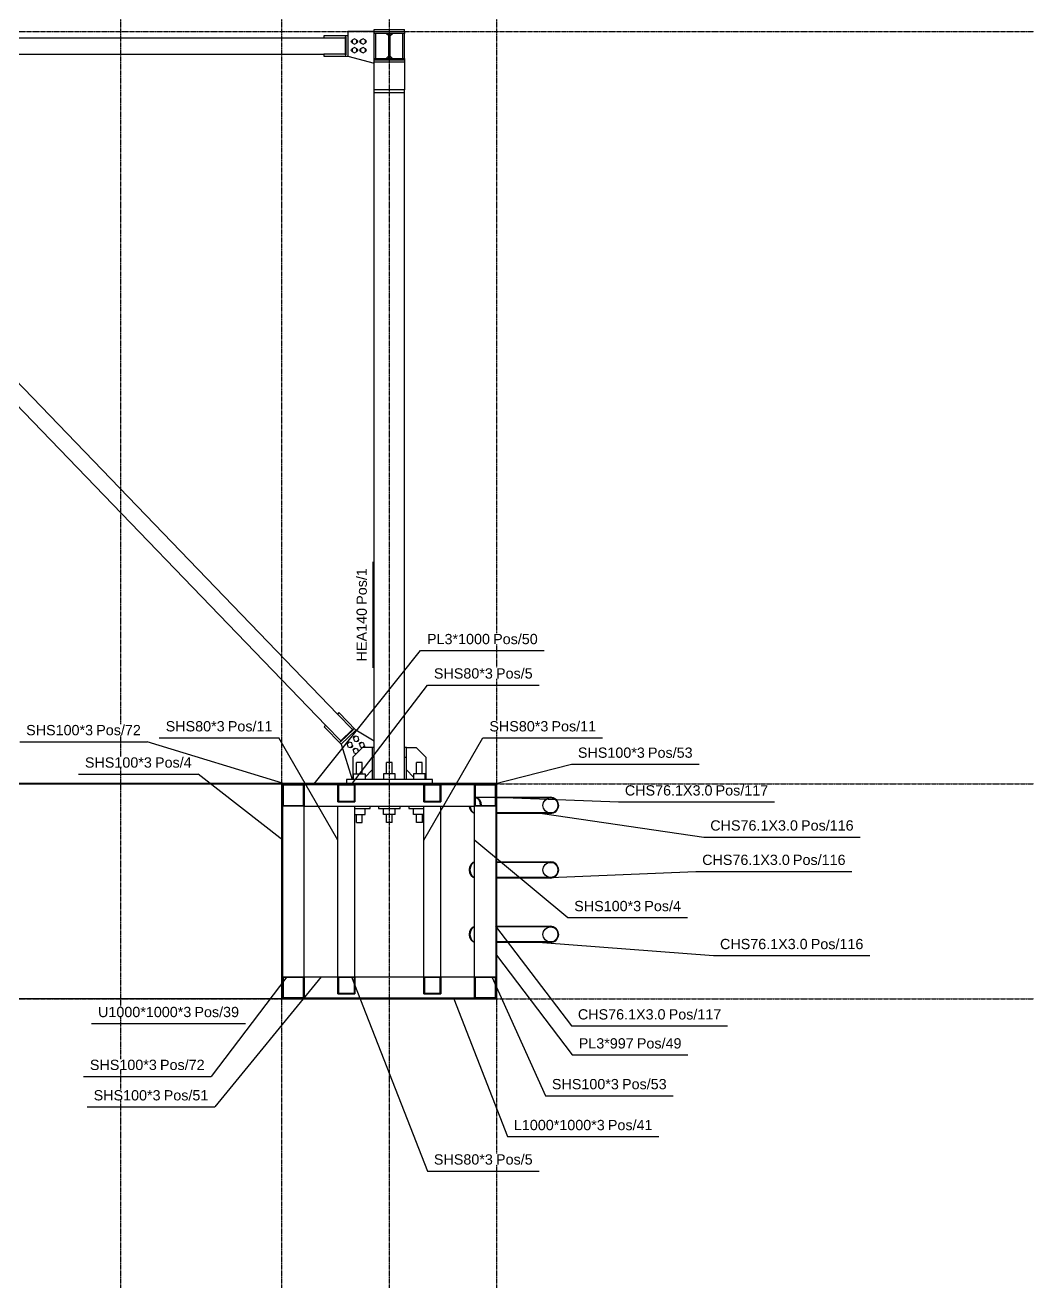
# Model space of a CAD drawing. Header units: millimetres. Extents: x -57554 to 16546, y 2142 to 98430.
# Drawn here: x -14792 to -10096, y 62188 to 68035 of the extents above; entities that cross this region are included whole.
import ezdxf

# ---------------------------------------------------------------- set-up
doc = ezdxf.new("R2010")
doc.units = ezdxf.units.MM
doc.linetypes.add('DXK_LINE_DOT3', pattern=[5.9187, 2.979, -0.9799, 0.9799, -0.9799])
doc.layers.add('S-Z2-A_TEXTUAL_ANNOTATION', color=7, linetype='Continuous')
doc.styles.add('Arial', font='ARIAL.TTF', dxfattribs={"height": 0.2})

msp = doc.modelspace()

# ---------------------------------------------------------------- linework, layer by layer
at = {"color": 1, "linetype": 'DXK_LINE_DOT3'}
for p, q in [((-14346.4, 58005), (-14346.4, 70505)), ((-13596.4, 58005), (-13596.4, 70505)), ((-13096.4, 58005), (-13096.4, 70505)), ((-12596.4, 58005), (-12596.4, 70505)), ((-32096.4, 68005), (-10096.4, 68005)), ((-32096.4, 64505), (-10096.4, 64505)), ((-32096.4, 63505), (-10096.4, 63505))]:
    msp.add_line(p, q, dxfattribs=at)
at = {"color": 2, "linetype": 'Continuous'}
for p, q in [((-13166.4, 68005), (-13289.1, 68005)), ((-13289.1, 68005), (-13289.1, 67891)), ((-13166.4, 68015), (-13026.4, 68015)), ((-13166.4, 68005), (-13166.4, 68015)), ((-13166.4, 67996.5), (-13166.4, 68005)), ((-13166.4, 68005), (-13026.4, 68005)), ((-13099.1, 67996.5), (-13166.4, 67996.5)), ((-13166.4, 67880.5), (-13166.4, 67996.5)), ((-13159.1, 67880.5), (-13159.1, 67996.5)), ((-13099.1, 67984.5), (-13111.1, 67996.5)), ((-13099.1, 67880.5), (-13099.1, 67996.5)), ((-13026.4, 67996.5), (-13093.6, 67996.5)), ((-13093.6, 67996.5), (-13093.6, 67880.5)), ((-13093.6, 67984.5), (-13081.6, 67996.5)), ((-13033.6, 67880.5), (-13033.6, 67996.5)), ((-13026.4, 68005), (-13026.4, 68015)), ((-13026.4, 68005), (-13026.4, 67996.5)), ((-13026.4, 67880.5), (-13026.4, 67996.5)), ((-15948, 67976.5), (-13402.1, 67976.5)), ((-13289.1, 67986), (-13402.1, 67986)), ((-13402.1, 67986), (-13402.1, 67976.5)), ((-13402.1, 67976.5), (-13302.1, 67976.5)), ((-13302.1, 67980.8), (-13302.1, 67896.2)), ((-13302.1, 67980.8), (-13299.1, 67980.8)), ((-13302.1, 67938.5), (-13299.1, 67938.5)), ((-13299.1, 67980.8), (-13299.1, 67896.2)), ((-15948, 67900.5), (-13402.1, 67900.5)), ((-13302.1, 67900.5), (-13402.1, 67900.5)), ((-13402.1, 67900.5), (-13402.1, 67891)), ((-13402.1, 67891), (-13289.1, 67891)), ((-13302.1, 67896.2), (-13299.1, 67896.2)), ((-13289.1, 67891), (-13166.4, 67858.1)), ((-13166.4, 67872), (-13166.4, 67880.5)), ((-13166.4, 67880.5), (-13099.1, 67880.5)), ((-13111.1, 67880.5), (-13099.1, 67892.5)), ((-13081.6, 67880.5), (-13093.6, 67892.5)), ((-13093.6, 67880.5), (-13026.4, 67880.5)), ((-13026.4, 67880.5), (-13026.4, 67872)), ((-13166.4, 67734.1), (-13166.4, 67872)), ((-13026.4, 67872), (-13166.4, 67872)), ((-13166.4, 67864.5), (-13026.4, 67864.5)), ((-13026.4, 67872), (-13026.4, 67734.1)), ((-13026.4, 67734.1), (-13166.4, 67734.1)), ((-13166.4, 67722), (-13166.4, 67734.1)), ((-13166.4, 64675), (-13166.4, 67722)), ((-13166.4, 67722), (-13026.4, 67722)), ((-13026.4, 67722), (-13026.4, 67734.1)), ((-13026.4, 64675), (-13026.4, 67722)), ((-13392.5, 64777.1), (-16052, 67533.6)), ((-13337.7, 64829.9), (-15997.3, 67586.4)), ((-13330.9, 64836.5), (-13337.7, 64829.9)), ((-13337.7, 64829.9), (-13268.3, 64758)), ((-13252.4, 64755.2), (-13330.9, 64836.5)), ((-13392.5, 64777.1), (-13399.3, 64770.5)), ((-13399.3, 64770.5), (-13320.8, 64689.2)), ((-13323, 64705.1), (-13392.5, 64777.1)), ((-13265.2, 64760.9), (-13326.1, 64702.2)), ((-13263.2, 64758.7), (-13324, 64700)), ((-13252.4, 64755.2), (-13320.8, 64689.2)), ((-13293.6, 64729.4), (-13295.6, 64731.5)), ((-13263.2, 64758.7), (-13265.2, 64760.9)), ((-13166.4, 64703.4), (-13252.4, 64755.2)), ((-13324, 64700), (-13326.1, 64702.2)), ((-13320.8, 64689.2), (-13269.1, 64525)), ((-13221.4, 64675), (-13266.4, 64630)), ((-13176.4, 64675), (-13221.4, 64675)), ((-13176.4, 64675), (-13176.4, 64525)), ((-13166.4, 64675), (-13176.4, 64675)), ((-13166.4, 64525), (-13166.4, 64675)), ((-13016.4, 64675), (-13026.4, 64675)), ((-13026.4, 64525), (-13026.4, 64675)), ((-13016.4, 64525), (-13016.4, 64675)), ((-13016.4, 64675), (-12971.4, 64675)), ((-12971.4, 64675), (-12926.4, 64630)), ((-13266.4, 64630), (-13266.4, 64525)), ((-13176.4, 64630), (-13166.4, 64630)), ((-13026.4, 64630), (-13016.4, 64630)), ((-12926.4, 64630), (-12926.4, 64525)), ((-13263.4, 64552), (-13209.4, 64552)), ((-13263.4, 64525), (-13263.4, 64552)), ((-13223.4, 64605), (-13249.4, 64605)), ((-13249.4, 64552), (-13249.4, 64605)), ((-13223.4, 64552), (-13223.4, 64605)), ((-13209.4, 64537), (-13176.4, 64570)), ((-13209.4, 64552), (-13209.4, 64525)), ((-13069.4, 64552), (-13123.4, 64552)), ((-13123.4, 64552), (-13123.4, 64525)), ((-13083.4, 64605), (-13109.4, 64605)), ((-13109.4, 64552), (-13109.4, 64605)), ((-13083.4, 64552), (-13083.4, 64605)), ((-13069.4, 64525), (-13069.4, 64552)), ((-12983.4, 64537), (-13016.4, 64570)), ((-12929.4, 64552), (-12983.4, 64552)), ((-12983.4, 64552), (-12983.4, 64525)), ((-12943.4, 64605), (-12969.4, 64605)), ((-12969.4, 64552), (-12969.4, 64605)), ((-12943.4, 64552), (-12943.4, 64605)), ((-12929.4, 64525), (-12929.4, 64552)), ((-13596.4, 64506.5), (-15096.4, 64506.5)), ((-13596.4, 64505), (-15096.4, 64505)), ((-13596.4, 64503.5), (-15096.4, 64503.5)), ((-13596.4, 64506.5), (-13596.4, 64503.5)), ((-12596.4, 64506.5), (-13596.4, 64506.5)), ((-13596.4, 64506.5), (-13596.4, 64503.5)), ((-13596.4, 63505), (-13596.4, 64505)), ((-13596.4, 63505), (-13596.4, 64505)), ((-13596.4, 64505), (-13593.4, 64505)), ((-12596.4, 64503.5), (-13596.4, 64503.5)), ((-13593.4, 64505), (-13593.4, 63508)), ((-13593.4, 64402), (-13593.4, 64502)), ((-13593.4, 64502), (-13493.4, 64502)), ((-13496.4, 64499), (-13590.4, 64499)), ((-13590.4, 64499), (-13590.4, 64405)), ((-13496.4, 64405), (-13496.4, 64499)), ((-13493.4, 64502), (-13493.4, 64402)), ((-13493.4, 64502), (-13336.4, 64502)), ((-13336.4, 64422), (-13336.4, 64502)), ((-13336.4, 64502), (-13256.4, 64502)), ((-13259.4, 64499), (-13333.4, 64499)), ((-13333.4, 64499), (-13333.4, 64425)), ((-12896.4, 64525), (-13296.4, 64525)), ((-13296.4, 64525), (-13296.4, 64506.5)), ((-13259.4, 64425), (-13259.4, 64499)), ((-13256.4, 64502), (-13256.4, 64422)), ((-13256.4, 64502), (-12936.4, 64502)), ((-13249.4, 64502), (-13249.4, 64503.5)), ((-13223.4, 64502), (-13223.4, 64503.5)), ((-13109.4, 64502), (-13109.4, 64503.5)), ((-13083.4, 64502), (-13083.4, 64503.5)), ((-12969.4, 64502), (-12969.4, 64503.5)), ((-12943.4, 64502), (-12943.4, 64503.5)), ((-12936.4, 64422), (-12936.4, 64502)), ((-12936.4, 64502), (-12856.4, 64502)), ((-12859.4, 64499), (-12933.4, 64499)), ((-12933.4, 64499), (-12933.4, 64425)), ((-12896.4, 64506.5), (-12896.4, 64525)), ((-12859.4, 64425), (-12859.4, 64499)), ((-12856.4, 64502), (-12856.4, 64422)), ((-12856.4, 64502), (-12699.4, 64502)), ((-12699.4, 64402), (-12699.4, 64502)), ((-12699.4, 64502), (-12599.4, 64502)), ((-12602.4, 64499), (-12696.4, 64499)), ((-12696.4, 64499), (-12696.4, 64405)), ((-12602.4, 64405), (-12602.4, 64499)), ((-12596.4, 64505), (-12599.4, 64505)), ((-12599.4, 64505), (-12599.4, 63508)), ((-12599.4, 63508), (-12599.4, 64505)), ((-12599.4, 64505), (-12596.4, 64505)), ((-12599.4, 64502), (-12599.4, 64402)), ((-12596.4, 64506.5), (-12596.4, 64503.5)), ((-12596.4, 63508), (-12596.4, 64505)), ((-12596.4, 63505), (-12596.4, 64505)), ((-12696.4, 64443.1), (-12686, 64440.2)), ((-12696.4, 64443.1), (-12602.4, 64443.1)), ((-12686.8, 64437.4), (-12696.4, 64440.1)), ((-12678.8, 64429.8), (-12686.8, 64437.4)), ((-12686, 64440.2), (-12677.3, 64431.9)), ((-12677.3, 64431.9), (-12671.4, 64419.6)), ((-12596.4, 64440.1), (-12596.4, 64443.1)), ((-12596.4, 64443.1), (-12346.4, 64443.1)), ((-12346.4, 64440.1), (-12596.4, 64440.1)), ((-12371.2, 64429.8), (-12359.8, 64437.4)), ((-12359.8, 64437.4), (-12346.4, 64440.1)), ((-12331.8, 64440.2), (-12346.4, 64443.1)), ((-12346.4, 64440.1), (-12333, 64437.4)), ((-13493.4, 64402), (-13593.4, 64402)), ((-13590.4, 64405), (-13496.4, 64405)), ((-13493.4, 63608), (-13493.4, 64402)), ((-13493.4, 64402), (-12699.4, 64402)), ((-13336.4, 64422), (-13256.4, 64422)), ((-13336.4, 63608), (-13336.4, 64402)), ((-13333.4, 64425), (-13259.4, 64425)), ((-13256.4, 63608), (-13256.4, 64402)), ((-13186.4, 64400), (-13256.4, 64400)), ((-13256.4, 64390), (-13186.4, 64390)), ((-13249.9, 64400), (-13249.9, 64402)), ((-13222.9, 64400), (-13222.9, 64402)), ((-13209.4, 64363), (-13209.4, 64390)), ((-13186.4, 64390), (-13186.4, 64400)), ((-13046.4, 64400), (-13146.4, 64400)), ((-13146.4, 64400), (-13146.4, 64390)), ((-13146.4, 64390), (-13046.4, 64390)), ((-13123.4, 64363), (-13123.4, 64390)), ((-13109.9, 64400), (-13109.9, 64402)), ((-13082.9, 64400), (-13082.9, 64402)), ((-13069.4, 64363), (-13069.4, 64390)), ((-13046.4, 64390), (-13046.4, 64400)), ((-12936.4, 64400), (-13006.4, 64400)), ((-13006.4, 64400), (-13006.4, 64390)), ((-13006.4, 64390), (-12936.4, 64390)), ((-12983.4, 64363), (-12983.4, 64390)), ((-12969.9, 64400), (-12969.9, 64402)), ((-12942.9, 64400), (-12942.9, 64402)), ((-12936.4, 64422), (-12856.4, 64422)), ((-12936.4, 63608), (-12936.4, 64402)), ((-12933.4, 64425), (-12859.4, 64425)), ((-12856.4, 63608), (-12856.4, 64402)), ((-12721.3, 64390.4), (-12723, 64402)), ((-12715.5, 64378.1), (-12721.3, 64390.4)), ((-12720.8, 64402), (-12719.4, 64391.6)), ((-12719.4, 64391.6), (-12714, 64380.2)), ((-12706.7, 64369.8), (-12715.5, 64378.1)), ((-12714, 64380.2), (-12705.9, 64372.6)), ((-12705.9, 64372.6), (-12699.4, 64370.8)), ((-12699.4, 63608), (-12699.4, 64402)), ((-12599.4, 64402), (-12699.4, 64402)), ((-12696.4, 64405), (-12602.4, 64405)), ((-12673.4, 64418.4), (-12678.8, 64429.8)), ((-12671.5, 64405), (-12673.4, 64418.4)), ((-12671.4, 64419.6), (-12669.3, 64405)), ((-12381.4, 64405), (-12378.8, 64418.4)), ((-12378.8, 64391.6), (-12381.4, 64405)), ((-12378.8, 64418.4), (-12371.2, 64429.8)), ((-12371.2, 64380.2), (-12378.8, 64391.6)), ((-12359.8, 64372.6), (-12371.2, 64380.2)), ((-12346.4, 64369.9), (-12359.8, 64372.6)), ((-12333, 64372.6), (-12346.4, 64369.9)), ((-13256.4, 64363), (-13255.5, 64363)), ((-13255.5, 64363), (-13209.4, 64363)), ((-13249.9, 64325), (-13249.9, 64363)), ((-13249.9, 64325), (-13222.9, 64325)), ((-13222.9, 64325), (-13222.9, 64363)), ((-13069.4, 64363), (-13123.4, 64363)), ((-13109.9, 64325), (-13109.9, 64363)), ((-13082.9, 64325), (-13109.9, 64325)), ((-13082.9, 64325), (-13082.9, 64363)), ((-12936.4, 64363), (-12983.4, 64363)), ((-12969.9, 64325), (-12969.9, 64363)), ((-12942.9, 64325), (-12969.9, 64325)), ((-12942.9, 64325), (-12942.9, 64363)), ((-12699.4, 64367.8), (-12706.7, 64369.8)), ((-12346.4, 64369.9), (-12596.4, 64369.9)), ((-12596.4, 64366.9), (-12596.4, 64369.9)), ((-12346.4, 64366.9), (-12596.4, 64366.9)), ((-12346.4, 64366.9), (-12331.8, 64369.8)), ((-12715.5, 64131.9), (-12706.7, 64140.2)), ((-12706.7, 64140.2), (-12699.4, 64142.2)), ((-12699.4, 64139.2), (-12705.9, 64137.4)), ((-12596.4, 64140.1), (-12596.4, 64143.1)), ((-12596.4, 64143.1), (-12346.4, 64143.1)), ((-12346.4, 64140.1), (-12596.4, 64140.1)), ((-12359.8, 64137.4), (-12346.4, 64140.1)), ((-12331.8, 64140.2), (-12346.4, 64143.1)), ((-12346.4, 64140.1), (-12333, 64137.4)), ((-12723.4, 64105), (-12721.3, 64119.6)), ((-12721.3, 64090.4), (-12723.4, 64105)), ((-12721.3, 64119.6), (-12715.5, 64131.9)), ((-12719.4, 64118.4), (-12721.3, 64105)), ((-12721.3, 64105), (-12719.4, 64091.6)), ((-12715.5, 64078.1), (-12721.3, 64090.4)), ((-12714, 64129.8), (-12719.4, 64118.4)), ((-12719.4, 64091.6), (-12714, 64080.2)), ((-12705.9, 64137.4), (-12714, 64129.8)), ((-12714, 64080.2), (-12705.9, 64072.6)), ((-12381.4, 64105), (-12378.8, 64118.4)), ((-12378.8, 64091.6), (-12381.4, 64105)), ((-12378.8, 64118.4), (-12371.2, 64129.8)), ((-12371.2, 64080.2), (-12378.8, 64091.6)), ((-12371.2, 64129.8), (-12359.8, 64137.4)), ((-12359.8, 64072.6), (-12371.2, 64080.2)), ((-12706.7, 64069.8), (-12715.5, 64078.1)), ((-12699.4, 64067.8), (-12706.7, 64069.8)), ((-12705.9, 64072.6), (-12699.4, 64070.8)), ((-12346.4, 64069.9), (-12596.4, 64069.9)), ((-12596.4, 64066.9), (-12596.4, 64069.9)), ((-12346.4, 64066.9), (-12596.4, 64066.9)), ((-12346.4, 64069.9), (-12359.8, 64072.6)), ((-12333, 64072.6), (-12346.4, 64069.9)), ((-12346.4, 64066.9), (-12331.8, 64069.8)), ((-12723.4, 63805), (-12721.3, 63819.6)), ((-12721.3, 63790.4), (-12723.4, 63805)), ((-12721.3, 63819.6), (-12715.5, 63831.9)), ((-12719.4, 63818.4), (-12721.3, 63805)), ((-12721.3, 63805), (-12719.4, 63791.6)), ((-12715.5, 63778.1), (-12721.3, 63790.4)), ((-12714, 63829.8), (-12719.4, 63818.4)), ((-12719.4, 63791.6), (-12714, 63780.2)), ((-12715.5, 63831.9), (-12706.7, 63840.2)), ((-12705.9, 63837.4), (-12714, 63829.8)), ((-12706.7, 63840.2), (-12699.4, 63842.2)), ((-12699.4, 63839.2), (-12705.9, 63837.4)), ((-12596.4, 63840.1), (-12596.4, 63843.1)), ((-12596.4, 63843.1), (-12346.4, 63843.1)), ((-12346.4, 63840.1), (-12596.4, 63840.1)), ((-12381.4, 63805), (-12378.8, 63818.4)), ((-12378.8, 63791.6), (-12381.4, 63805)), ((-12378.8, 63818.4), (-12371.2, 63829.8)), ((-12371.2, 63780.2), (-12378.8, 63791.6)), ((-12371.2, 63829.8), (-12359.8, 63837.4)), ((-12359.8, 63837.4), (-12346.4, 63840.1)), ((-12331.8, 63840.2), (-12346.4, 63843.1)), ((-12346.4, 63840.1), (-12333, 63837.4)), ((-12706.7, 63769.8), (-12715.5, 63778.1)), ((-12714, 63780.2), (-12705.9, 63772.6)), ((-12699.4, 63767.8), (-12706.7, 63769.8)), ((-12705.9, 63772.6), (-12699.4, 63770.8)), ((-12346.4, 63769.9), (-12596.4, 63769.9)), ((-12596.4, 63766.9), (-12596.4, 63769.9)), ((-12346.4, 63766.9), (-12596.4, 63766.9)), ((-12359.8, 63772.6), (-12371.2, 63780.2)), ((-12346.4, 63769.9), (-12359.8, 63772.6)), ((-12333, 63772.6), (-12346.4, 63769.9)), ((-12346.4, 63766.9), (-12331.8, 63769.8)), ((-13593.4, 63508), (-13593.4, 63608)), ((-13593.4, 63608), (-13493.4, 63608)), ((-13496.4, 63605), (-13590.4, 63605)), ((-13590.4, 63605), (-13590.4, 63511)), ((-13496.4, 63511), (-13496.4, 63605)), ((-13493.4, 63608), (-13493.4, 63508)), ((-13493.4, 63608), (-13336.4, 63608)), ((-13336.4, 63528), (-13336.4, 63608)), ((-13336.4, 63608), (-13256.4, 63608)), ((-13259.4, 63605), (-13333.4, 63605)), ((-13333.4, 63605), (-13333.4, 63531)), ((-13259.4, 63531), (-13259.4, 63605)), ((-13256.4, 63608), (-13256.4, 63528)), ((-13256.4, 63608), (-12936.4, 63608)), ((-12936.4, 63528), (-12936.4, 63608)), ((-12936.4, 63608), (-12856.4, 63608)), ((-12859.4, 63605), (-12933.4, 63605)), ((-12933.4, 63605), (-12933.4, 63531)), ((-12859.4, 63531), (-12859.4, 63605)), ((-12856.4, 63608), (-12856.4, 63528)), ((-12856.4, 63608), (-12699.4, 63608)), ((-12699.4, 63508), (-12699.4, 63608)), ((-12699.4, 63608), (-12599.4, 63608)), ((-12602.4, 63605), (-12696.4, 63605)), ((-12696.4, 63605), (-12696.4, 63511)), ((-12602.4, 63511), (-12602.4, 63605)), ((-12599.4, 63608), (-12599.4, 63508)), ((-13596.4, 63505), (-15096.4, 63505)), ((-12596.4, 63508), (-13596.4, 63508)), ((-13596.4, 63505), (-13596.4, 63508)), ((-12596.4, 63505), (-13596.4, 63505)), ((-13596.4, 63505), (-12596.4, 63505)), ((-13493.4, 63508), (-13593.4, 63508)), ((-13593.4, 63508), (-12599.4, 63508)), ((-13590.4, 63511), (-13496.4, 63511)), ((-13336.4, 63528), (-13256.4, 63528)), ((-13333.4, 63531), (-13259.4, 63531)), ((-12936.4, 63528), (-12856.4, 63528)), ((-12933.4, 63531), (-12859.4, 63531)), ((-12599.4, 63508), (-12699.4, 63508)), ((-12696.4, 63511), (-12602.4, 63511)), ((-12599.4, 63508), (-12596.4, 63508)), ((-12596.4, 63505), (-12596.4, 63508))]:
    msp.add_line(p, q, dxfattribs=at)
at = {"color": 6, "linetype": 'Continuous'}
for p, q in [((-13273.6, 67958.5), (-13273.1, 67961.2)), ((-13273.1, 67955.8), (-13273.6, 67958.5)), ((-13273.1, 67961.2), (-13271.6, 67963.4)), ((-13271.6, 67953.6), (-13273.1, 67955.8)), ((-13271.6, 67963.4), (-13270.1, 67964.4)), ((-13270.1, 67952.6), (-13271.6, 67953.6)), ((-13259.1, 67971.2), (-13270.1, 67964.9)), ((-13270.1, 67964.9), (-13270.1, 67952.1)), ((-13270.1, 67952.1), (-13259.1, 67945.8)), ((-13248.1, 67964.9), (-13259.1, 67971.2)), ((-13259.1, 67945.8), (-13248.1, 67952.1)), ((-13248.1, 67952.1), (-13248.1, 67964.9)), ((-13248.1, 67964.4), (-13246.7, 67963.4)), ((-13246.7, 67953.6), (-13248.1, 67952.6)), ((-13246.7, 67963.4), (-13245.2, 67961.2)), ((-13245.2, 67955.8), (-13246.7, 67953.6)), ((-13245.2, 67961.2), (-13244.6, 67958.5)), ((-13244.6, 67958.5), (-13245.2, 67955.8)), ((-13233.6, 67958.5), (-13233.1, 67961.2)), ((-13233.1, 67955.8), (-13233.6, 67958.5)), ((-13233.1, 67961.2), (-13231.6, 67963.4)), ((-13231.6, 67953.6), (-13233.1, 67955.8)), ((-13231.6, 67963.4), (-13230.1, 67964.4)), ((-13230.1, 67952.6), (-13231.6, 67953.6)), ((-13219.1, 67971.2), (-13230.1, 67964.9)), ((-13230.1, 67964.9), (-13230.1, 67952.1)), ((-13230.1, 67952.1), (-13219.1, 67945.8)), ((-13208.1, 67964.9), (-13219.1, 67971.2)), ((-13219.1, 67945.8), (-13208.1, 67952.1)), ((-13208.1, 67952.1), (-13208.1, 67964.9)), ((-13208.1, 67964.4), (-13206.7, 67963.4)), ((-13206.7, 67953.6), (-13208.1, 67952.6)), ((-13206.7, 67963.4), (-13205.2, 67961.2)), ((-13205.2, 67955.8), (-13206.7, 67953.6)), ((-13205.2, 67961.2), (-13204.6, 67958.5)), ((-13204.6, 67958.5), (-13205.2, 67955.8)), ((-13273.6, 67918.5), (-13273.1, 67921.2)), ((-13273.1, 67915.8), (-13273.6, 67918.5)), ((-13273.1, 67921.2), (-13271.6, 67923.4)), ((-13271.6, 67913.6), (-13273.1, 67915.8)), ((-13271.6, 67923.4), (-13270.1, 67924.4)), ((-13270.1, 67912.6), (-13271.6, 67913.6)), ((-13259.1, 67931.2), (-13270.1, 67924.9)), ((-13270.1, 67924.9), (-13270.1, 67912.1)), ((-13270.1, 67912.1), (-13259.1, 67905.8)), ((-13248.1, 67924.9), (-13259.1, 67931.2)), ((-13259.1, 67905.8), (-13248.1, 67912.1)), ((-13248.1, 67912.1), (-13248.1, 67924.9)), ((-13248.1, 67924.4), (-13246.7, 67923.4)), ((-13246.7, 67913.6), (-13248.1, 67912.6)), ((-13246.7, 67923.4), (-13245.2, 67921.2)), ((-13245.2, 67915.8), (-13246.7, 67913.6)), ((-13245.2, 67921.2), (-13244.6, 67918.5)), ((-13244.6, 67918.5), (-13245.2, 67915.8)), ((-13233.6, 67918.5), (-13233.1, 67921.2)), ((-13233.1, 67915.8), (-13233.6, 67918.5)), ((-13233.1, 67921.2), (-13231.6, 67923.4)), ((-13231.6, 67913.6), (-13233.1, 67915.8)), ((-13231.6, 67923.4), (-13230.1, 67924.4)), ((-13230.1, 67912.6), (-13231.6, 67913.6)), ((-13219.1, 67931.2), (-13230.1, 67924.9)), ((-13230.1, 67924.9), (-13230.1, 67912.1)), ((-13230.1, 67912.1), (-13219.1, 67905.8)), ((-13208.1, 67924.9), (-13219.1, 67931.2)), ((-13219.1, 67905.8), (-13208.1, 67912.1)), ((-13208.1, 67912.1), (-13208.1, 67924.9)), ((-13208.1, 67924.4), (-13206.7, 67923.4)), ((-13206.7, 67913.6), (-13208.1, 67912.6)), ((-13206.7, 67923.4), (-13205.2, 67921.2)), ((-13205.2, 67915.8), (-13206.7, 67913.6)), ((-13205.2, 67921.2), (-13204.6, 67918.5)), ((-13204.6, 67918.5), (-13205.2, 67915.8)), ((-13254.5, 64726.8), (-13263.6, 64718)), ((-13263.6, 64720), (-13263, 64722.7)), ((-13263, 64722.7), (-13261.5, 64724.9)), ((-13261.5, 64724.9), (-13259.2, 64726.4)), ((-13259.2, 64726.4), (-13256.5, 64726.9)), ((-13256.5, 64726.9), (-13254.8, 64726.5)), ((-13242.3, 64723.3), (-13254.5, 64726.8)), ((-13239.2, 64711), (-13242.3, 64723.3)), ((-13283.3, 64699), (-13292.4, 64690.2)), ((-13292.4, 64692.2), (-13291.8, 64694.9)), ((-13292.1, 64690.5), (-13292.4, 64692.2)), ((-13292.4, 64690.2), (-13289.3, 64677.9)), ((-13291.8, 64694.9), (-13290.3, 64697.1)), ((-13290.3, 64697.1), (-13288, 64698.6)), ((-13289.3, 64677.9), (-13277.1, 64674.4)), ((-13288, 64698.6), (-13285.3, 64699.1)), ((-13285.3, 64699.1), (-13283.6, 64698.7)), ((-13271, 64695.5), (-13283.3, 64699)), ((-13277.1, 64674.4), (-13268, 64683.2)), ((-13275.1, 64674.3), (-13276.8, 64674.7)), ((-13272.4, 64674.8), (-13275.1, 64674.3)), ((-13270.1, 64676.3), (-13272.4, 64674.8)), ((-13268, 64683.2), (-13271, 64695.5)), ((-13268.6, 64678.5), (-13270.1, 64676.3)), ((-13268, 64681.2), (-13268.6, 64678.5)), ((-13268.3, 64682.9), (-13268, 64681.2)), ((-13255.5, 64670.3), (-13264.6, 64661.4)), ((-13264.6, 64663.4), (-13264, 64666.1)), ((-13264, 64666.1), (-13262.5, 64668.4)), ((-13263.3, 64718.3), (-13263.6, 64720)), ((-13263.6, 64718), (-13260.5, 64705.7)), ((-13262.5, 64668.4), (-13260.2, 64669.8)), ((-13260.5, 64705.7), (-13248.3, 64702.2)), ((-13260.2, 64669.8), (-13257.5, 64670.3)), ((-13257.5, 64670.3), (-13255.8, 64670)), ((-13243.3, 64666.7), (-13255.5, 64670.3)), ((-13248.3, 64702.2), (-13239.2, 64711)), ((-13246.3, 64702.1), (-13248, 64702.5)), ((-13243.6, 64702.6), (-13246.3, 64702.1)), ((-13241.3, 64704), (-13243.6, 64702.6)), ((-13240.6, 64655.8), (-13243.3, 64666.7)), ((-13239.8, 64706.3), (-13241.3, 64704)), ((-13239.2, 64709), (-13239.8, 64706.3)), ((-13239.5, 64710.7), (-13239.2, 64709)), ((-13226.7, 64698), (-13235.8, 64689.2)), ((-13235.8, 64691.2), (-13235.3, 64693.9)), ((-13235.5, 64689.5), (-13235.8, 64691.2)), ((-13235.8, 64689.2), (-13232.8, 64676.9)), ((-13235.3, 64693.9), (-13233.7, 64696.1)), ((-13233.7, 64696.1), (-13231.4, 64697.6)), ((-13232.8, 64676.9), (-13222.5, 64673.9)), ((-13231.4, 64697.6), (-13228.7, 64698.1)), ((-13228.7, 64698.1), (-13227, 64697.7)), ((-13214.5, 64694.5), (-13226.7, 64698)), ((-13218.9, 64675), (-13211.4, 64682.2)), ((-13211.4, 64682.2), (-13214.5, 64694.5)), ((-13214, 64675), (-13213.6, 64675.3)), ((-13212, 64677.5), (-13213.6, 64675.3)), ((-13211.4, 64680.2), (-13212, 64677.5)), ((-13211.7, 64681.9), (-13211.4, 64680.2)), ((-13264.3, 64661.7), (-13264.6, 64663.4)), ((-13264.6, 64661.4), (-13261.6, 64649.1)), ((-13261.6, 64649.1), (-13250.5, 64645.9))]:
    msp.add_line(p, q, dxfattribs=at)
at = {"color": 2, "linetype": 'Continuous'}
for centre, radius in [((-12346.4, 64405), 35.1), ((-12346.4, 64405), 38.1), ((-12346.4, 64105), 38.1), ((-12346.4, 64105), 35.1), ((-12346.4, 63805), 35.1), ((-12346.4, 63805), 38.1)]:
    msp.add_arc(centre, radius, 292.5, 67.5, dxfattribs=at)
at = {"layer": 'S-Z2-A_TEXTUAL_ANNOTATION'}
for p, q in [((-13171.4, 65045), (-13171.4, 65538.6)), ((-12951.2, 65125.1), (-12376, 65125.1)), ((-13272.7, 64501.5), (-12919.1, 64965.1)), ((-12919.1, 64965.1), (-12399.6, 64965.1)), ((-14817.1, 64701.5), (-14223.5, 64701.5)), ((-14167.5, 64719.2), (-13610.9, 64719.2)), ((-13335.9, 64242.9), (-13610.9, 64719.2)), ((-12935.9, 64242.9), (-12660.9, 64719.2)), ((-12660.9, 64719.2), (-12104.3, 64719.2)), ((-14543.5, 64550.7), (-13986.9, 64550.7)), ((-13592.9, 64242.9), (-13986.9, 64550.7)), ((-12619.7, 64501.5), (-12248.8, 64596.5)), ((-12248.8, 64596.5), (-11655.1, 64596.5)), ((-12602.3, 64442.6), (-12030.2, 64421)), ((-12030.2, 64421), (-11303.2, 64421)), ((-12383.8, 64367.4), (-11632.6, 64257.9)), ((-11632.6, 64257.9), (-10905.6, 64257.9)), ((-12698.9, 64242.9), (-12265.9, 63882.9)), ((-12383.8, 64067.4), (-11670.3, 64097.9)), ((-11670.3, 64097.9), (-10943.3, 64097.9)), ((-12265.9, 63882.9), (-11709.3, 63882.9)), ((-12602.3, 63842.6), (-12248.8, 63379)), ((-12383.8, 63767.4), (-11587.3, 63706.2)), ((-11587.3, 63706.2), (-10860.3, 63706.2)), ((-13272.7, 63607.5), (-12919.1, 62704.1)), ((-12619.7, 63607.5), (-12369.7, 63054.5)), ((-12796.7, 63505.5), (-12546.7, 62864.1)), ((-14482.4, 63390), (-13766.4, 63390)), ((-12248.8, 63379), (-11521.8, 63379)), ((-12244.9, 63244.1), (-11706.8, 63244.1)), ((-14520.3, 63144), (-13926.6, 63144)), ((-12369.7, 63054.5), (-11776, 63054.5)), ((-14502.9, 63002.5), (-13909.2, 63002.5)), ((-12546.7, 62864.1), (-11841.7, 62864.1)), ((-12919.1, 62704.1), (-12399.6, 62704.1))]:
    msp.add_line(p, q, dxfattribs=at)

# ---------------------------------------------------------------- wipeouts: each hides what was drawn before it
for points in [[(-13201.4, 65323.2), (-13251.4, 65323.2), (-13251.4, 65075), (-13201.4, 65075)], [(-12628.4, 65155.1), (-12628.4, 65205.1), (-12921.2, 65205.1), (-12921.2, 65155.1)], [(-11907.6, 64626.5), (-11907.6, 64676.5), (-12218.8, 64676.5), (-12218.8, 64626.5)], [(-11195.2, 64287.9), (-11195.2, 64337.9), (-11602.6, 64337.9), (-11602.6, 64287.9)], [(-11232.8, 64127.9), (-11232.8, 64177.9), (-11640.3, 64177.9), (-11640.3, 64127.9)], [(-11924.7, 63912.9), (-11924.7, 63962.9), (-12235.9, 63962.9), (-12235.9, 63912.9)], [(-11149.8, 63736.2), (-11149.8, 63786.2), (-11557.3, 63786.2), (-11557.3, 63736.2)], [(-11811.3, 63409), (-11811.3, 63459), (-12218.8, 63459), (-12218.8, 63409)], [(-11959.3, 63274.1), (-11959.3, 63324.1), (-12214.9, 63324.1), (-12214.9, 63274.1)], [(-12028.5, 63084.5), (-12028.5, 63134.5), (-12339.7, 63134.5), (-12339.7, 63084.5)], [(-12094.2, 62894.1), (-12094.2, 62944.1), (-12516.7, 62944.1), (-12516.7, 62894.1)]]:
    msp.add_wipeout(points).dxf.layer = 'S-Z2-A_TEXTUAL_ANNOTATION'

# ---------------------------------------------------------------- next in the draw order: linework, layer by layer
for p, q in [((-13446.1, 64505.7), (-12951.2, 65125.1)), ((-12598.5, 63707.7), (-12244.9, 63244.1))]:
    msp.add_line(p, q, dxfattribs=at)

# ---------------------------------------------------------------- next in the draw order: wipeouts: each hides what was drawn before it
for points in [[(-13201.4, 65508.6), (-13251.4, 65508.6), (-13251.4, 65338.2), (-13201.4, 65338.2)], [(-12406, 65155.1), (-12406, 65205.1), (-12613.4, 65205.1), (-12613.4, 65155.1)], [(-12615, 64995.1), (-12615, 65045.1), (-12889.1, 65045.1), (-12889.1, 64995.1)], [(-14475.9, 64731.5), (-14475.9, 64781.5), (-14787.1, 64781.5), (-14787.1, 64731.5)], [(-13863.3, 64749.2), (-13863.3, 64799.2), (-14137.5, 64799.2), (-14137.5, 64749.2)], [(-12356.8, 64749.2), (-12356.8, 64799.2), (-12630.9, 64799.2), (-12630.9, 64749.2)], [(-11685.1, 64626.5), (-11685.1, 64676.5), (-11892.6, 64676.5), (-11892.6, 64626.5)], [(-14202.3, 64580.7), (-14202.3, 64630.7), (-14513.5, 64630.7), (-14513.5, 64580.7)], [(-11592.8, 64451), (-11592.8, 64501), (-12000.2, 64501), (-12000.2, 64451)], [(-10935.6, 64287.9), (-10935.6, 64337.9), (-11180.2, 64337.9), (-11180.2, 64287.9)], [(-10973.3, 64127.9), (-10973.3, 64177.9), (-11217.8, 64177.9), (-11217.8, 64127.9)], [(-11739.3, 63912.9), (-11739.3, 63962.9), (-11909.7, 63962.9), (-11909.7, 63912.9)], [(-10890.3, 63736.2), (-10890.3, 63786.2), (-11134.8, 63786.2), (-11134.8, 63736.2)], [(-14018.8, 63420), (-14018.8, 63470), (-14452.4, 63470), (-14452.4, 63420)], [(-11551.8, 63409), (-11551.8, 63459), (-11796.3, 63459), (-11796.3, 63409)], [(-11736.8, 63274.1), (-11736.8, 63324.1), (-11944.3, 63324.1), (-11944.3, 63274.1)], [(-14179.1, 63174), (-14179.1, 63224), (-14490.3, 63224), (-14490.3, 63174)], [(-11806, 63084.5), (-11806, 63134.5), (-12013.5, 63134.5), (-12013.5, 63084.5)], [(-14161.7, 63032.5), (-14161.7, 63082.5), (-14472.9, 63082.5), (-14472.9, 63032.5)], [(-11871.7, 62894.1), (-11871.7, 62944.1), (-12079.2, 62944.1), (-12079.2, 62894.1)], [(-12615, 62734.1), (-12615, 62784.1), (-12889.1, 62784.1), (-12889.1, 62734.1)]]:
    msp.add_wipeout(points).dxf.layer = 'S-Z2-A_TEXTUAL_ANNOTATION'

# ---------------------------------------------------------------- next in the draw order: texts
at = {"layer": 'S-Z2-A_TEXTUAL_ANNOTATION', "style": 'Arial'}
for s, p in [('Pos/1', (-13201.4, 65338.2)), ('HEA140', (-13201.4, 65075))]:
    msp.add_text(s, height=47.75, rotation=90.00021, dxfattribs=at).set_placement(p)
for s, height, p in [('PL3*1000', 47.75, (-12921.2, 65155.1)), ('Pos/50', 47.75, (-12613.4, 65155.1)), ('SHS100*3', 47.75, (-12218.8, 64626.5)), ('Pos/53', 47.75, (-11892.6, 64626.5)), ('CHS76.1X3.0', 47.754, (-11602.6, 64287.9)), ('Pos/116', 47.75, (-11180.2, 64287.9)), ('CHS76.1X3.0', 47.754, (-11640.3, 64127.9)), ('Pos/116', 47.75, (-11217.8, 64127.9)), ('Pos/4', 47.75, (-11909.7, 63912.9)), ('SHS100*3', 47.75, (-12235.9, 63912.9)), ('CHS76.1X3.0', 47.754, (-11557.3, 63736.2)), ('Pos/116', 47.75, (-11134.8, 63736.2)), ('CHS76.1X3.0', 47.754, (-12218.8, 63409)), ('Pos/117', 47.75, (-11796.3, 63409)), ('PL3*997', 47.75, (-12214.9, 63274.1)), ('Pos/49', 47.75, (-11944.3, 63274.1)), ('SHS100*3', 47.75, (-12339.7, 63084.5)), ('Pos/53', 47.75, (-12013.5, 63084.5)), ('L1000*1000*3', 47.754, (-12516.7, 62894.1)), ('Pos/41', 47.75, (-12079.2, 62894.1))]:
    msp.add_text(s, height=height, dxfattribs=at).set_placement(p)

# ---------------------------------------------------------------- next in the draw order: wipeouts: each hides what was drawn before it
for points in [[(-12429.6, 64995.1), (-12429.6, 65045.1), (-12600, 65045.1), (-12600, 64995.1)], [(-14253.5, 64731.5), (-14253.5, 64781.5), (-14460.9, 64781.5), (-14460.9, 64731.5)], [(-13640.9, 64749.2), (-13640.9, 64799.2), (-13848.3, 64799.2), (-13848.3, 64749.2)], [(-12134.3, 64749.2), (-12134.3, 64799.2), (-12341.8, 64799.2), (-12341.8, 64749.2)], [(-14016.9, 64580.7), (-14016.9, 64630.7), (-14187.3, 64630.7), (-14187.3, 64580.7)], [(-11333.2, 64451), (-11333.2, 64501), (-11577.8, 64501), (-11577.8, 64451)], [(-13796.4, 63420), (-13796.4, 63470), (-14003.8, 63470), (-14003.8, 63420)], [(-13956.6, 63174), (-13956.6, 63224), (-14164.1, 63224), (-14164.1, 63174)], [(-13939.2, 63032.5), (-13939.2, 63082.5), (-14146.7, 63082.5), (-14146.7, 63032.5)], [(-12429.6, 62734.1), (-12429.6, 62784.1), (-12600, 62784.1), (-12600, 62734.1)]]:
    msp.add_wipeout(points).dxf.layer = 'S-Z2-A_TEXTUAL_ANNOTATION'

# ---------------------------------------------------------------- next in the draw order: linework, layer by layer
at = {"layer": 'S-Z2-A_TEXTUAL_ANNOTATION'}
for p, q in [((-13573.1, 64501.5), (-14223.5, 64701.5)), ((-13573.1, 63607.5), (-13926.6, 63144)), ((-13414.3, 63607.5), (-13909.2, 63002.5))]:
    msp.add_line(p, q, dxfattribs=at)

# ---------------------------------------------------------------- next in the draw order: texts
at = {"layer": 'S-Z2-A_TEXTUAL_ANNOTATION', "style": 'Arial'}
for s, height, p in [('SHS80*3', 47.75, (-12889.1, 64995.1)), ('Pos/5', 47.75, (-12600, 64995.1)), ('Pos/72', 47.75, (-14460.9, 64731.5)), ('SHS80*3', 47.75, (-14137.5, 64749.2)), ('Pos/11', 47.75, (-13848.3, 64749.2)), ('SHS80*3', 47.75, (-12630.9, 64749.2)), ('Pos/11', 47.75, (-12341.8, 64749.2)), ('SHS100*3', 47.75, (-14787.1, 64731.5)), ('SHS100*3', 47.75, (-14513.5, 64580.7)), ('Pos/4', 47.75, (-14187.3, 64580.7)), ('CHS76.1X3.0', 47.754, (-12000.2, 64451)), ('Pos/117', 47.75, (-11577.8, 64451)), ('U1000*1000*3', 47.754, (-14452.4, 63420)), ('Pos/39', 47.75, (-14003.8, 63420)), ('SHS100*3', 47.75, (-14490.3, 63174)), ('Pos/72', 47.75, (-14164.1, 63174)), ('SHS100*3', 47.75, (-14472.9, 63032.5)), ('Pos/51', 47.75, (-14146.7, 63032.5)), ('SHS80*3', 47.75, (-12889.1, 62734.1)), ('Pos/5', 47.75, (-12600, 62734.1))]:
    msp.add_text(s, height=height, dxfattribs=at).set_placement(p)

doc.saveas('drawing.dxf')
